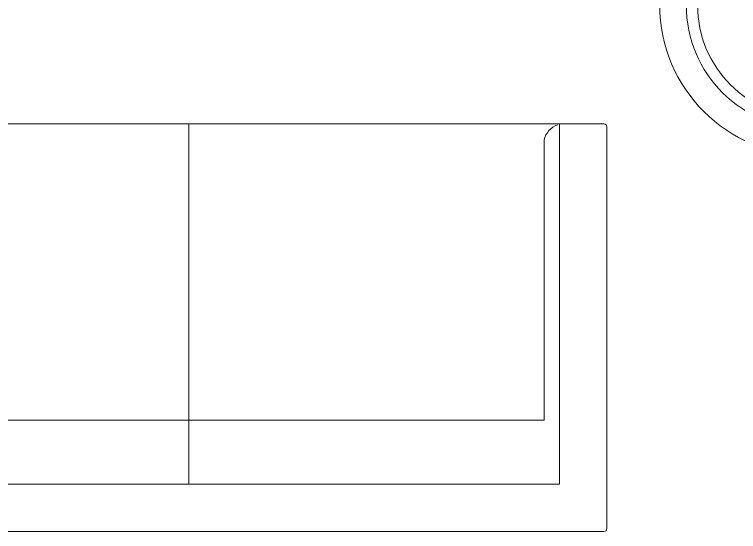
# Model space of a CAD drawing. Header units: inches. Extents: x 11834 to 13024, y -8101 to -6934.
# Drawn here: x 12581.3 to 12642.6, y -7397.9 to -7354.1 of the extents above; entities that cross this region are included whole.
import ezdxf

# ---------------------------------------------------------------- set-up
doc = ezdxf.new("R2010")
doc.units = ezdxf.units.IN
doc.header["$MEASUREMENT"] = 0
doc.layers.add('I-FURN', color=30, linetype='Continuous', lineweight=9)

# ---------------------------------------------------------------- blocks, each defined once
blk = doc.blocks.new('Seating-Lounge_Sofa-Teknion-STLA_Infinito-R2014 - Three Seater-6984783-FIRST FLOOR POWER _ SIGNAL')
at = {"layer": 'I-FURN'}
for p, q in [((-0.277, 17.265), (-50.75, 17.265)), ((-51, 17.015), (-51, -17.015)), ((-47, 13.265), (47, 13.265)), ((-47, -17.265), (-47, 13.265)), ((-15.605, -17.265), (-15.605, 13.265)), ((-45.688, 7.839), (-45.688, -15.911)), ((45.688, 7.839), (-45.688, 7.839)), ((-50.75, -17.265), (50.75, -17.265))]:
    blk.add_line(p, q, dxfattribs=at)
for centre, radius, start, end in [((-50.75, 17.015), 0.25, 90, 180), ((-47.441, -15.511), 1.798, 289.84544, 347.16095), ((-50.75, -17.015), 0.25, 180, 270)]:
    blk.add_arc(centre, radius, start, end, dxfattribs=at)
blk = doc.blocks.new('Seating-Small-Teknion-STBB_Qui-R2014 - Small-7004903-FIRST FLOOR POWER _ SIGNAL')
at = {"layer": 'I-FURN'}
for radius in [10.5, 9.562]:
    blk.add_circle((0, 0), radius, dxfattribs=at)
for start, end in [(360, 180), (180, 360)]:
    blk.add_arc((0, 0), 12.75, start, end, dxfattribs=at)

msp = doc.modelspace()

# ---------------------------------------------------------------- block references
at = {"layer": 'I-FURN'}
msp.add_blockref('Seating-Small-Teknion-STBB_Qui-R2014 - Small-7004903-FIRST FLOOR POWER _ SIGNAL', (12648.659, -7353.285), dxfattribs=at)
at = {"layer": 'I-FURN', "rotation": 180}
msp.add_blockref('Seating-Lounge_Sofa-Teknion-STLA_Infinito-R2014 - Three Seater-6984783-FIRST FLOOR POWER _ SIGNAL', (12580.432, -7380.617), dxfattribs=at)

doc.saveas('drawing.dxf')
